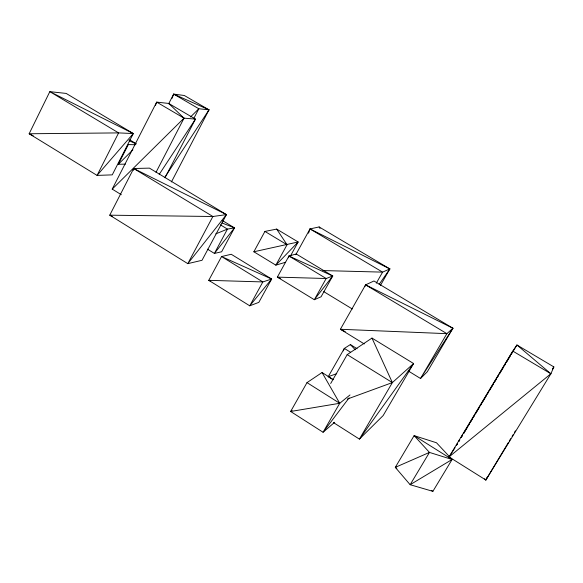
<?xml version="1.0" encoding="UTF-8"?>
<svg xmlns="http://www.w3.org/2000/svg" width="583" height="583" viewBox="0 0 583 583"><rect width="100%" height="100%" fill="white"/><g stroke="black" fill="none" stroke-linecap="round" stroke-linejoin="round"><path stroke-width="0.87" d="M133.383 170.302L133.689 168.509L149.445 168.123L226.444 214.602L202.017 260.295L187.792 263.647L109.742 215.178L133.689 168.509L226.444 214.602L187.792 263.647L212.882 216.497L226.444 214.602M288.57 257.795L288.964 256.017L296.215 253.977L332.725 275.992L321.08 296.776L314.317 299.713L277.355 277.129L288.964 256.017L332.725 275.992L314.317 299.713L326.181 278.514L332.725 275.992M308.545 233.2L309.996 228.93L319.12 226.94L389.852 268.916L380.473 285.371M155.428 105.53L156.674 102.112L168.713 103.446L195.465 119.1L164.989 177.749M172.065 98.33L173.647 94.096L184.33 95.503L209.006 109.837L171.438 181.932M364.907 286.523L365.592 284.854L373.965 280.991L452.925 328.244L427.31 371.757L420.518 378.491L408.195 370.919M343.329 350.893L344.342 348.415L350.361 344.568L357.153 348.758M455.068 447.678L449.056 456.919L550.884 373.769L553.85 366.896L516.932 344.983L512.8 351.09L449.056 456.919L485.843 480.02L550.884 373.769L516.932 344.983L513.652 350.427M484.611 478.73L485.843 480.02L487.359 476.938M133.31 133.551L112.257 174.864L97.062 175.403L29.15 133.762L49.817 91.655L66.171 93.426L133.31 133.551L97.062 175.403L118.611 132.902L133.31 133.551L49.817 91.655L118.611 132.902L29.15 133.762L33.224 135.773M125.432 164.144L118.327 164.26L128.355 144.577L135.351 144.737M121.344 194.722L112.213 189.111L156.674 102.112L184.031 118.16L195.465 119.1L159.21 174.412M168.662 103.796L173.647 94.096L209.006 109.837L164.61 177.655M156.004 172.328L184.031 118.16L168.713 103.446M193.833 118.4L198.832 108.759L209.006 109.837M222.218 220.44L234.483 227.873L221.635 251.783L214.398 253.423L207.446 249.145M285.634 262.255L275.839 265.148L253.86 251.776L264.915 231.422L276.67 229.09L298.161 241.981L290.319 256.228M276.67 229.09L287.04 244.736L275.839 265.148L298.161 241.981L253.86 251.776M271.656 279.024L258.837 302.366L249.75 305.813L208.772 280.328L221.547 256.564L231.225 254.268L271.656 279.024L249.75 305.813L262.838 281.932L271.656 279.024L221.547 256.564L262.838 281.932L208.772 280.328L210.412 281.05M295.756 254.756L309.996 228.93L389.852 268.916L379.132 284.417M333.527 379.722L322.056 372.53L307.008 382.623L290.647 411.481L323.055 432.251L334.686 422.267M452.925 328.244L446.877 333.665L420.518 378.491L452.925 328.244L365.592 284.854L340.392 329.271L364.273 343.941M376.297 283.185L382.586 272.13L389.852 268.916M332.019 379.103L328.207 376.713L344.342 348.415L350.5 352.227M330.678 383.527L347.191 354.624L371.983 338.082L413.587 363.537L383.169 415.541L359.405 439.108L333.41 422.551M349.989 394.961L339.721 403.283L323.055 432.251L349.079 397.912M371.983 338.082L392.359 382.586L359.405 439.108L413.587 363.537L392.359 382.586L347.337 399.056M461.124 437.549L462.523 435.21M485.843 480.02L508.354 442.57M509.294 441.01L510.701 438.671M512.107 436.332L513.047 434.772M514.454 432.433L515.394 430.873M552.444 369.236L553.85 366.896L552.429 369.221M461.16 437.563L462.567 435.224M467.253 427.448L463.507 433.672L512.8 351.09L550.884 373.769M468.193 425.889L469.599 423.557M470.539 422.005L472.412 418.893M473.352 417.333L474.285 415.781M475.692 413.442L479.445 407.218M480.377 405.666L481.784 403.327M482.724 401.774L486.47 395.551M487.41 393.991L488.816 391.659M489.749 390.107L493.502 383.884M494.442 382.324L496.315 379.212M497.248 377.66L498.654 375.321M499.595 373.769L503.34 367.545M504.28 365.986L505.687 363.654M506.627 362.094L510.373 355.87M511.313 354.318L512.719 351.986M432.885 491.345L452.095 459.491L436.478 442.759L414.119 435.632L395.296 467.355L410.148 484.706L432.885 491.345L431.347 490.361M234.483 227.873L214.398 253.423L227.436 229.104L234.483 227.873L222.036 222.983M118.327 164.26L132.902 149.816M112.213 189.111L184.031 118.16M190.466 117.015L198.832 108.759L173.647 94.096M292.076 410.454L290.647 411.481L339.721 403.283L322.056 372.53M452.095 459.491L410.148 484.706L429.46 452.415L414.119 435.632L452.095 459.491L429.46 452.415L395.296 467.355L396.834 468.338M215.805 233.863L227.436 229.104L220.432 224.849M328.207 376.713L336.734 373.667M322.851 270.563L382.586 272.13L309.996 228.93M280.656 278.608L277.355 277.129L326.181 278.514L288.964 256.017M128.967 140.583L135.518 143.644M112.198 216.38L109.742 215.178L212.882 216.497L133.689 168.509M345.26 331.654L340.392 329.271L446.877 333.665L365.592 284.854M129.484 139.701L136.429 143.87M264.915 231.422L287.04 244.736M323.769 291.646L352.278 308.975M347.191 354.624L392.359 382.586M307.008 382.623L339.721 403.283M350.361 344.568L355.236 349.742M319.12 226.94L320.031 228.5M457.4 443.78L456.467 445.339L457.415 443.787M459.725 439.888L458.792 441.448L459.761 439.895"/></g></svg>
